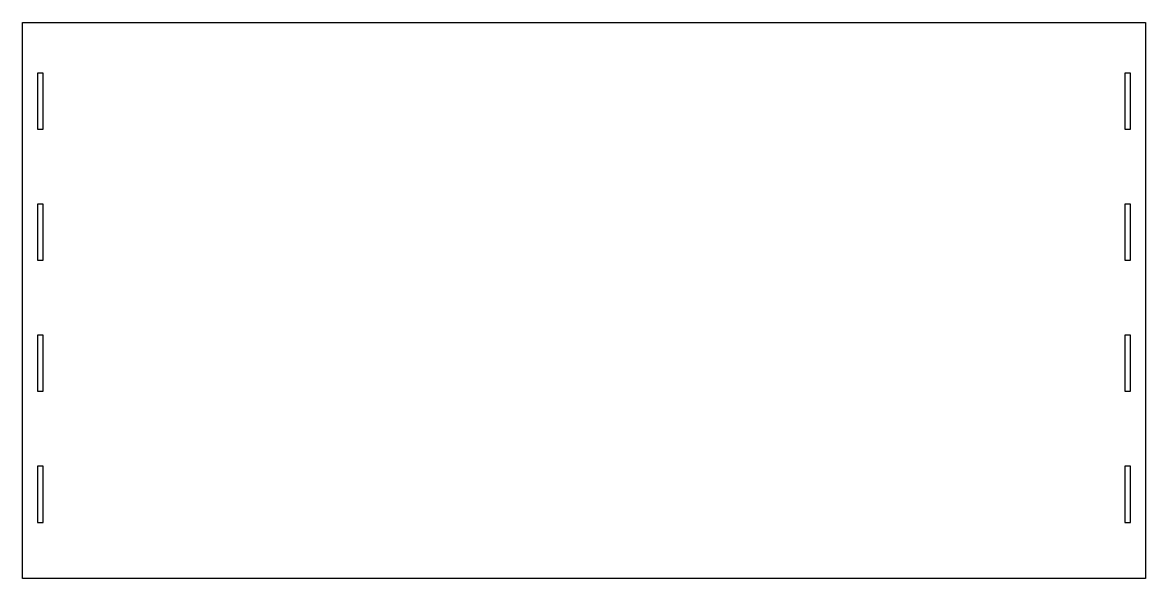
# Model space of a CAD drawing. Header units: millimetres. Extents: x -300 to 300, y -178 to 119.
import ezdxf

# ---------------------------------------------------------------- set-up
doc = ezdxf.new("R2010")
doc.units = ezdxf.units.MM
doc.layers.get('0').update_dxf_attribs({"linetype": 'CONTINUOUS'})

msp = doc.modelspace()

# ---------------------------------------------------------------- linework, layer by layer
for points in [[(300, 118.98), (300, -178.02), (-300, -178.02), (-300, 118.98)], [(-292, 61.98), (-289, 61.98), (-289, 91.98), (-292, 91.98)], [(289, 91.98), (289, 61.98), (292, 61.98), (292, 91.98)], [(-292, -8.02), (-289, -8.02), (-289, 21.98), (-292, 21.98)], [(289, 21.98), (289, -8.02), (292, -8.02), (292, 21.98)], [(-292, -48.02), (-292, -78.02), (-289, -78.02), (-289, -48.02)], [(289, -48.02), (289, -78.02), (292, -78.02), (292, -48.02)], [(-292, -118.02), (-292, -148.02), (-289, -148.02), (-289, -118.02)], [(289, -118.02), (289, -148.02), (292, -148.02), (292, -118.02)]]:
    msp.add_lwpolyline(points, close=True)

doc.saveas('drawing.dxf')
